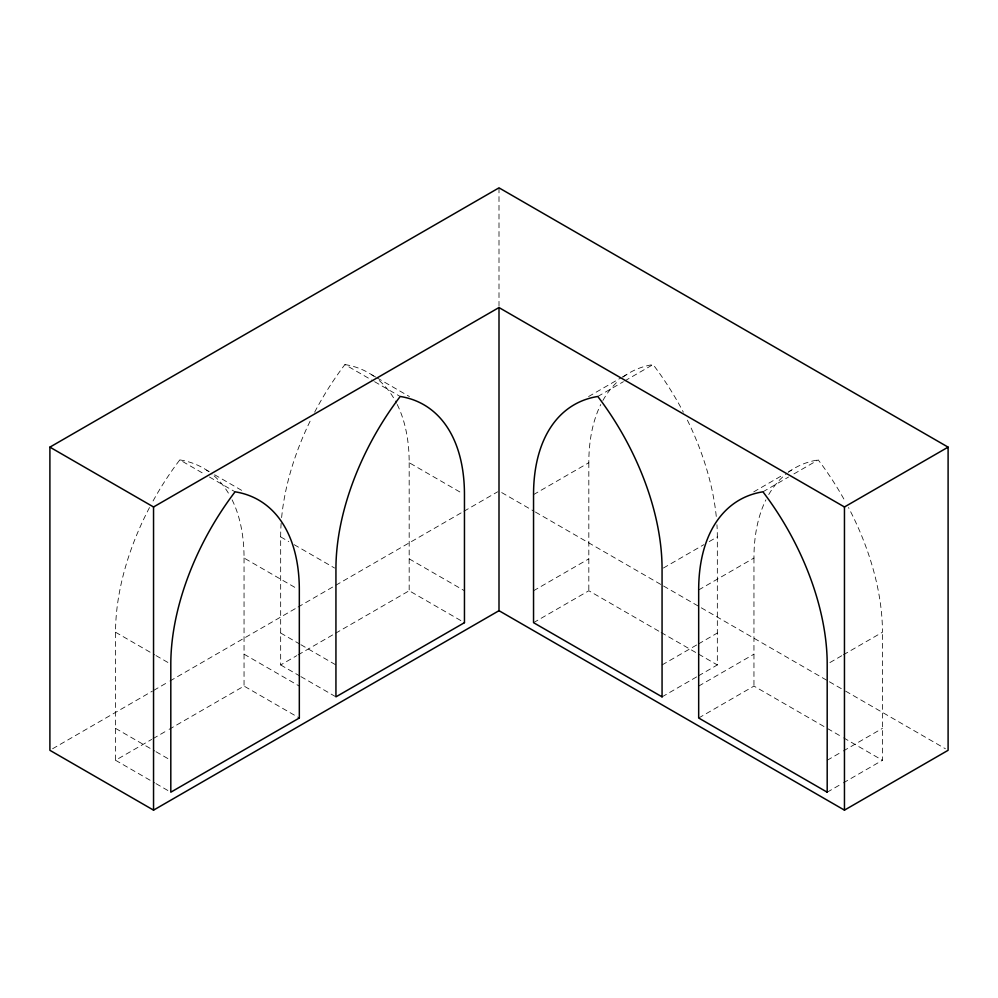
<?xml version="1.0" encoding="UTF-8"?>
<svg xmlns="http://www.w3.org/2000/svg" width="998" height="998" viewBox="0 0 998 998"><rect width="100%" height="100%" fill="white"/><g stroke="black" fill="none" stroke-linecap="round" stroke-linejoin="round"><path stroke-width="0.75" stroke-dasharray="4.99 3.74" d="M588.583 396.543L620.943 377.868M622.29 377.082L626.332 374.749M597.802 396.48L623.413 381.698M624.76 380.912L653.079 364.569A196.357 113.373 60 0 1 683.356 412.199M52.595 748.75L152.395 691.127M153.742 690.354L168.587 681.784M169.934 681.01L296.705 607.819M298.053 607.046L334.467 586.013M335.815 585.24L462.585 512.049M463.933 511.263L497.653 491.802M533.543 494.609L588.82 462.698A196.357 113.373 60 0 1 600.784 404.489M149.513 507.533A196.357 113.373 -60 0 0 115.543 632.233L115.543 760.276L151.684 739.418M153.018 738.645L167.751 730.137M169.086 729.363L244.048 686.088L299.325 717.999M281.149 523.214A196.357 113.373 -60 0 0 280.663 536.899L280.663 664.942L296.73 655.674M298.065 654.9L334.218 634.029M335.553 633.256L409.18 590.754L464.457 622.665M533.543 590.754L588.82 558.843M753.715 491.877L783.38 474.761M788.769 471.642L791.464 470.083M533.543 622.665L588.82 590.754L659.765 631.709M762.934 491.814L788.545 477.032M793.934 473.913L818.21 459.903A196.357 113.373 60 0 1 844.944 500.971M663.408 568.024L703.852 544.671M709.241 541.565L717.337 536.899A196.357 113.373 60 0 0 716.951 524.761M698.675 589.943L753.952 558.032A196.357 113.373 60 0 1 765.915 499.836M662.061 664.942L697.115 644.708M698.463 643.935L717.337 633.031M662.061 696.854L697.115 676.619M698.463 675.846L717.337 664.942L717.337 536.899M698.675 686.088L753.952 654.177M698.675 717.999L753.952 686.088L826.244 727.816M829.887 662.585L842.013 655.586M843.372 654.8L882.457 632.233A196.357 113.373 60 0 0 848.487 507.533M827.192 760.276L842.013 751.719M843.372 750.945L882.457 728.365M827.192 792.2L842.013 783.63M843.372 782.856L882.457 760.276L882.457 632.233M371.668 374.749L375.71 377.082M377.057 377.868L409.417 396.543M314.644 412.199A196.357 113.373 -60 0 1 344.921 364.569L373.24 380.912M374.587 381.698L400.198 396.48M501.695 492.575L534.067 511.263M535.415 512.049L662.185 585.24M663.533 586.013L699.947 607.046M701.295 607.819L828.066 681.01M829.413 681.784L844.258 690.354M845.605 691.127L945.405 748.75M397.216 404.489A196.357 113.373 -60 0 1 409.18 462.698L463.109 493.835M661.113 632.483L697.253 653.353M698.588 654.127L717.337 664.942M827.579 728.59L842.3 737.098M843.647 737.871L882.457 760.276M409.18 558.843L464.457 590.754M206.536 470.083L209.231 471.642M214.62 474.761L244.285 491.877M153.056 500.971A196.357 113.373 -60 0 1 179.79 459.903L204.066 473.913M209.455 477.032L235.066 491.814M280.663 536.899L288.759 541.565M294.148 544.671L334.592 568.024M232.085 499.836A196.357 113.373 -60 0 1 244.048 558.032L296.631 588.396M280.663 633.031L299.537 643.935M300.885 644.708L335.939 664.942M280.663 664.942L299.537 675.846M300.885 676.619L335.939 696.854M244.048 654.177L299.325 686.088M115.543 632.233L154.628 654.8M155.987 655.586L170.808 664.144M115.543 728.365L154.628 750.945M155.987 751.719L170.808 760.276M115.543 760.276L154.628 782.856M155.987 783.63L170.808 792.2M753.952 558.032L753.952 686.088M588.82 462.698L588.82 590.754M499 187.861L499 306.012M409.18 462.698L409.18 590.754M244.048 558.032L244.048 686.088M344.921 364.569A196.357 113.373 -60 0 1 374.999 377.082M379.24 380.537A196.357 113.373 -60 0 1 396.53 403.142M281.623 517.613A196.357 113.373 -60 0 1 310.603 420.158M687.397 420.158A196.357 113.373 60 0 1 716.377 517.613M602.892 400.497A196.357 113.373 60 0 1 618.76 380.537M623.001 377.082A196.357 113.373 60 0 1 653.079 364.569M179.79 459.903A196.357 113.373 -60 0 1 212.025 474.1M214.108 475.871A196.357 113.373 -60 0 1 229.241 494.546M768.759 494.546A196.357 113.373 60 0 1 787.048 473.252M788.133 472.428A196.357 113.373 60 0 1 818.21 459.903"/><path stroke-width="1.5" d="M49.9 447.141L499 187.861L948.1 447.141L948.1 750.309L844.458 810.139L499 610.689L153.542 810.139L49.9 750.309L49.9 447.141L153.542 506.972L499 307.521L844.458 506.972L948.1 447.141M844.458 506.972L844.458 810.139M499 307.521L499 610.689M153.542 506.972L153.542 810.139M299.325 717.999L170.808 792.2L170.808 664.144A196.357 113.373 -60 0 1 235.066 491.814A196.357 113.373 -60 0 1 299.325 589.943L299.325 717.999M464.457 622.665L335.939 696.854L335.939 568.81A196.357 113.373 -60 0 1 400.198 396.48A196.357 113.373 -60 0 1 464.457 494.609L464.457 622.665M662.061 696.854L533.543 622.665L533.543 494.609A196.357 113.373 60 0 1 597.802 396.48A196.357 113.373 60 0 1 662.061 568.81L662.061 696.854M827.192 792.2L698.675 717.999L698.675 589.943A196.357 113.373 60 0 1 762.934 491.814A196.357 113.373 60 0 1 827.192 664.144L827.192 792.2"/></g></svg>
